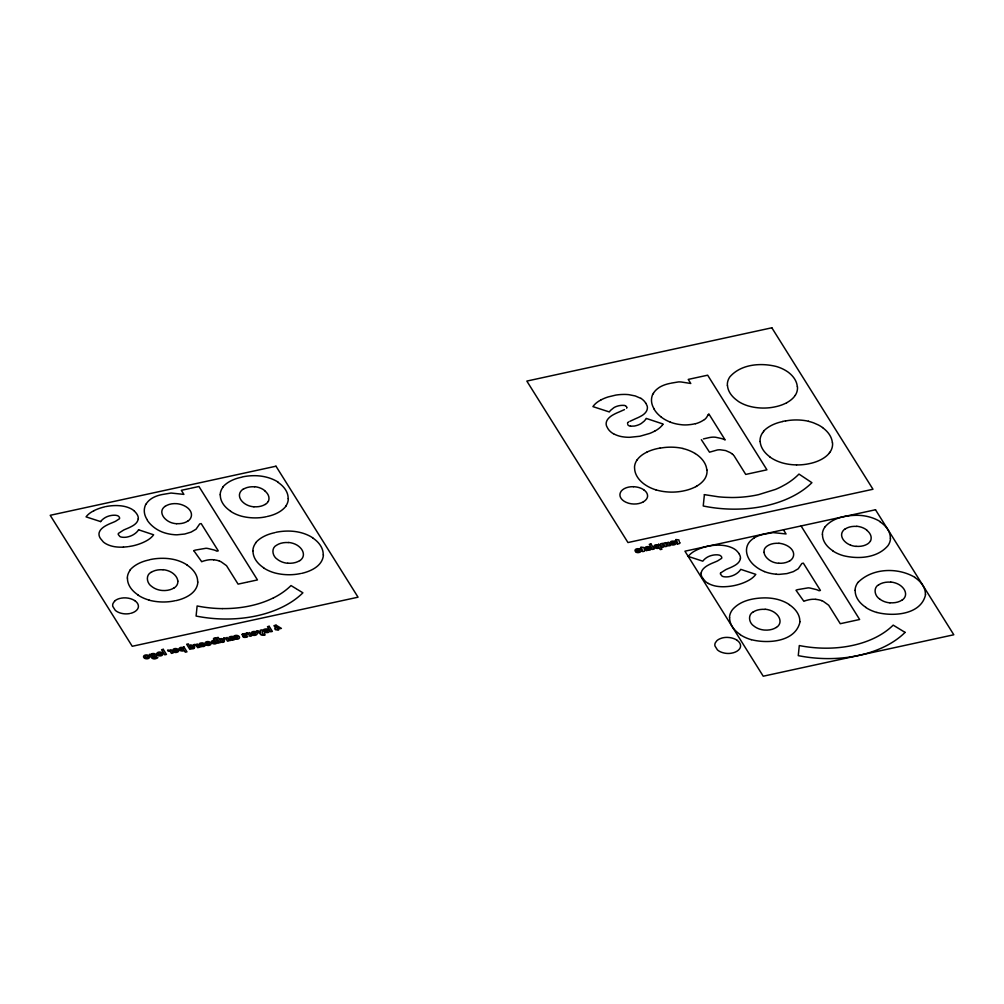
<?xml version="1.0" encoding="UTF-8"?>
<svg xmlns="http://www.w3.org/2000/svg" width="1004" height="1004" viewBox="0 0 1004 1004"><rect width="100%" height="100%" fill="white"/><g stroke="black" fill="none" stroke-linecap="round" stroke-linejoin="round"><path stroke-width="1.5" d="M197.876 582.082C197.16 593.025 185.426 598.509 176.051 600.618M323.426 554.873C322.711 565.817 310.989 571.301 301.602 573.397M800.05 621.652C795.733 641.995 767.972 643.94 751.306 639.661M925.613 594.443C921.283 614.787 893.522 616.72 876.856 612.44M647.555 496.252L647.517 496.591A13.09 8.346 4.5 0 1 646.639 498.862L646.45 499.126A14.495 9.249 4.5 0 1 643.627 501.649L643.413 501.787M196.571 611.323L196.094 616.054A98.681 62.901 4.5 0 0 302.894 592.812L297.335 589.411M196.633 610.708L197.123 605.964A87.975 56.073 4.5 0 0 222.286 608.625M652.801 394.434L653.466 393.179M708.008 415.054L706.69 417.237A16.29 10.391 4.5 0 1 704.494 419.584M708.084 414.903L708.824 413.874L725.139 439.94A16.378 10.442 4.5 0 0 721.299 438.484L715.714 437.28A10.555 6.727 4.5 0 0 712.489 437.167L712.401 437.167A17.482 11.144 4.5 0 0 709.615 437.518L703.427 438.911M720.608 572.958L725.854 569.607A92.217 58.784 4.5 0 1 728.716 568.352L729.356 568.088A47.665 30.384 4.5 0 0 734.514 565.603A20.268 12.914 4.5 0 0 738.743 562.215A16.641 10.605 4.5 0 0 740.362 558.45M795.256 395.325L794.277 396.68A34.123 21.749 4.5 0 1 787.563 402.24L786.647 402.767M830.195 451.838L829.254 453.13M662.653 424.566L663.042 424.014L646.187 418.404L645.823 419.019A20.331 12.964 4.5 0 1 644.091 421.228L641.318 423.45A17.595 11.22 4.5 0 1 635.13 425.884L634.541 426.01A9.463 6.024 4.5 0 1 634.076 426.072L631.001 426.16A10.253 6.539 4.5 0 1 630.625 426.135L630.537 426.123M637.113 459.882L638.193 458.514A35.077 22.364 4.5 0 1 645.195 453.017L646.752 452.202M762.663 432.674L763.743 431.306M825.25 526.636C833.006 517.675 845.782 515.378 857.077 515.29A31.375 20.005 4.5 0 1 880.295 521.678M858.043 582.395C872.438 567.913 897.827 567.185 914.895 577.35M114.581 601.233L113.088 603.329A11.471 7.304 4.5 0 0 112.799 606.403L115.222 610.256A11.458 7.304 4.5 0 0 118.823 612.478L119.94 612.892A14.131 9.011 4.5 0 0 121.685 613.381A12.55 7.994 4.5 0 0 128.587 613.733L129.742 613.544M636.272 552.275L637.138 551.535A1.468 0.929 4.5 0 0 637.741 551.685M672.128 543.93L671.262 544.67A2.774 1.77 4.5 0 0 673.458 544.959L673.646 544.946A4.267 2.711 4.5 0 0 674.173 544.846A3.012 1.92 4.5 0 0 675.78 542.386A3.012 1.92 4.5 0 0 671.789 541.206A3.012 1.92 4.5 0 0 670.308 543.704M878.726 584.679C873.028 587.792 874.597 595.849 879.517 598.873M150.989 572.33C145.304 575.43 146.873 583.487 151.792 586.512A16.44 10.479 4.5 0 0 156.448 589.16A14.232 9.074 4.5 0 0 162.246 590.49A14.771 9.412 4.5 0 0 174.144 587.817M753.176 611.9C747.478 615 749.047 623.07 753.966 626.082A16.44 10.479 4.5 0 0 758.622 628.73A14.232 9.074 4.5 0 0 764.42 630.06A14.771 9.412 4.5 0 0 776.318 627.4M704.03 419.848L702.988 420.475A26.819 17.093 4.5 0 1 695.546 423.738M695.81 486.639L696.763 486.099M643.238 501.887L643.087 501.975A14.144 9.023 4.5 0 1 628.906 503.33L627.876 502.991A13.265 8.459 4.5 0 1 620.836 491.784L621.238 491.132A13.918 8.873 4.5 0 1 633.474 486.702M629.872 421.329L635.934 418.542A48.493 30.911 4.5 0 0 640.878 416.183L642.058 415.505A21.147 13.479 4.5 0 0 645.045 413.096L645.886 412.079A17.52 11.169 4.5 0 0 647.254 409.055L647.404 407.95A15.324 9.764 4.5 0 0 647.128 405.905L645.848 403.219M614.084 434.029L615.414 434.682A20.093 12.801 4.5 0 0 621.589 436.614L622.894 436.828A27.008 17.219 4.5 0 0 629.809 437.292L639.874 436.251L649.663 433.439A47.866 30.509 4.5 0 0 652.713 432.122L654.734 431.118M654.658 431.155L654.696 431.143A31.915 20.344 4.5 0 0 662.74 424.592M600.743 400.019L602.601 399.103A44.414 28.313 4.5 0 1 608.186 396.931L615.716 395.112A37.085 23.632 4.5 0 1 622.078 394.472L624.162 394.421A27.974 17.834 4.5 0 1 628.793 394.66L635.281 395.952L640.878 398.387M701.357 439.677L709.502 452.189L717.458 449.943A13.692 8.722 4.5 0 1 720.182 449.779L725.277 450.507A11.81 7.53 4.5 0 1 725.917 450.683L730.31 452.641A8.082 5.145 4.5 0 1 731.163 453.243L732.518 454.285M624.488 409.594L618.891 412.079A47.088 30.02 4.5 0 0 613.507 414.614L612.214 415.355A25.627 16.34 4.5 0 0 608.951 417.89L607.935 419.032A18.135 11.559 4.5 0 0 606.341 422.232L606.165 423.337A16.089 10.253 4.5 0 0 606.617 426.135L607.822 428.47A19.591 12.487 4.5 0 0 613.607 433.879M661.335 543.641L661.649 543.528A2.811 1.795 4.5 0 1 662.176 543.415L662.314 543.402A1.82 1.155 4.5 0 1 662.966 543.402A2.121 1.355 4.5 0 1 663.882 543.691A1.694 1.079 4.5 0 1 664.573 542.926L664.799 542.838A1.933 1.23 4.5 0 1 666.97 542.988L668.3 542.185L670.408 545.548L668.714 545.912L667.572 544.093A1.418 0.904 4.5 0 0 667.032 543.616L665.815 544.005L667.145 546.251L665.464 546.615L663.619 544.281L662.59 544.846A2.824 1.807 4.5 0 0 662.74 545.122L663.882 546.967L662.201 547.331L660.896 545.247A2.384 1.519 4.5 0 1 661.009 543.741M190.685 645.258L190.459 645.346A1.782 1.129 4.5 0 0 190.095 645.534A2.347 1.493 4.5 0 0 189.668 645.986L188.35 643.89L186.669 644.254L189.856 649.362L191.136 648.584M120.229 598.346L119.15 598.648A12.55 7.994 4.5 0 0 114.531 601.17M695.446 423.663L694.09 423.964A38.554 24.573 4.5 0 1 690.915 424.516L687.953 424.83A23.594 15.035 4.5 0 1 682.268 424.817L679.608 424.491A28.765 18.336 4.5 0 1 671.488 422.584L670.283 422.119M671.011 383.177L678.365 381.934A11.659 7.43 4.5 0 1 681.44 382.022L690.777 383.478L688.229 379.412L707.657 375.195L766.93 469.822L745.734 474.428L733.886 455.502M782.681 421.429L785.542 420.852M670.082 383.39L669.618 383.49A29.241 18.637 4.5 0 0 659.502 387.28L658.109 388.284A28.212 17.984 4.5 0 0 653.453 393.179M763.893 534.191L773.218 532.609L786.057 533.952L783.509 529.899M189.693 488.509L181.335 490.316L183.883 494.382L171.044 493.039L161.719 494.621A27.999 17.846 4.5 0 0 152.031 498.248A27.484 17.52 4.5 0 0 145.982 504.284M190.597 488.308L198.943 486.488L257.463 579.923L248.226 581.931M247.323 582.119L238.086 584.127L226.515 565.666L221.156 561.826A27.911 17.796 4.5 0 0 219.374 561.06M176.578 649.902L174.357 650.241L176.164 649.601M255.079 632.834L252.845 633.173L254.665 632.533M173.315 651.395L177.018 650.592M251.803 634.327L255.505 633.524A1.343 0.853 4.5 0 1 253.974 634.39A1.468 0.929 4.5 0 1 253.334 634.315L252.468 635.055A2.774 1.77 4.5 0 0 254.652 635.356L254.853 635.344A4.267 2.711 4.5 0 0 255.38 635.231A3.012 1.92 4.5 0 0 256.986 632.771A3.012 1.92 4.5 0 0 252.995 631.591A3.012 1.92 4.5 0 0 251.502 634.089M638.87 550.054L636.649 550.393L638.469 549.753M673.872 542.436L671.638 542.787L673.458 542.135M635.607 551.547L639.31 550.744M670.597 543.942L674.299 543.126M265.621 631.215L267.227 631.152M647.429 548.874L649.036 548.799M201.427 645.183L203.034 645.108M231.271 638.695L232.878 638.619M648.772 549.502L647.329 549.113M266.964 631.842L265.508 631.416M232.614 639.31L231.133 638.845M202.77 645.798L201.327 645.421M275.862 532.308C288.223 529.811 301.915 530.802 312.721 537.78M659.979 448.06L657.131 448.637A41.365 26.368 4.5 0 0 646.727 452.189M128.537 546.615L132.528 545.912A46.498 29.643 4.5 0 0 145.191 541.495L146.571 540.754A30.409 19.39 4.5 0 0 153.637 534.793L138.565 529.786M127.596 546.741L123.454 547.105M154.741 657.808L153.85 657.733A1.393 0.891 4.5 0 1 153.399 657.482L152.934 656.917A2.096 1.33 4.5 0 0 154.779 657.005A2.824 1.807 4.5 0 0 156.109 654.721A2.824 1.807 4.5 0 0 152.52 653.579A2.46 1.569 4.5 0 0 151.78 653.855A1.757 1.117 4.5 0 0 151.315 654.407M796.536 464.902L793.963 464.814A35.805 22.828 4.5 0 1 782.455 462.932L781.426 462.618A32.831 20.921 4.5 0 1 771.624 458.163L769.616 456.807M633.474 486.702L634.252 486.752A14.897 9.5 4.5 0 1 639.222 487.643L639.648 487.793A13.592 8.672 4.5 0 1 642.924 489.249L643.74 489.776M808.496 421.341L810.818 421.956A31.199 19.879 4.5 0 1 813.704 422.91L818.21 424.893A34.487 21.988 4.5 0 1 820.607 426.236L822.627 427.553M682.946 448.562L685.268 449.164A32.655 20.82 4.5 0 1 695.182 453.544M655.876 489.839L656.905 490.14A35.793 22.816 4.5 0 0 668.413 492.01L670.986 492.123A39.068 24.899 4.5 0 0 682.858 491.056L685.707 490.441A39.206 25 4.5 0 0 695.822 486.639M100.638 521.603L86.043 516.859A29.53 18.825 4.5 0 1 93.899 510.722M670.245 422.107L669.179 421.667A32.454 20.682 4.5 0 1 662.276 417.852L661.197 417.036M905.093 632.407L893.183 625.128A88.001 56.086 4.5 0 1 875.701 637.44A85.729 54.643 4.5 0 1 824.46 648.17A87.975 56.073 4.5 0 1 799.297 645.547L798.268 655.637A98.681 62.901 4.5 0 0 905.068 632.394M296.594 588.971L291.009 585.558A88.001 56.086 4.5 0 1 273.527 597.869M695.195 453.532L697.065 454.774A36.37 23.18 4.5 0 1 706.803 469.972M260.977 634.478L256.258 631.102L258.041 630.713L260.412 632.658L260.224 630.236L262.094 629.834L262.37 633.85A1.631 1.042 4.5 0 0 262.872 634.126L263.512 634.114A1.933 1.23 4.5 0 0 264.027 633.926L264.792 634.829M732.543 454.297L733.221 454.825M661.034 416.911L659.866 415.945A39.809 25.376 4.5 0 1 655.223 410.912L654.043 409.08M134.373 511.061L136.306 513.245A24.648 15.713 4.5 0 1 136.858 514.061A16.252 10.354 4.5 0 1 138.301 518.892M193.822 550.681L201.704 561.738A17.557 11.195 4.5 0 1 204.188 560.834L206.447 560.27A18.925 12.061 4.5 0 1 210.187 559.705L212.371 559.68A10.881 6.94 4.5 0 1 213.614 559.768M246.08 633.235L246.758 634.189A1.895 1.217 4.5 0 1 247.172 634.064A1.318 0.841 4.5 0 1 248.867 634.566L249.933 636.298L251.615 635.934L249.507 632.57L248.189 633.411A1.807 1.155 4.5 0 0 247.348 633.11M223.654 638.117L224.331 639.071A1.895 1.217 4.5 0 1 224.745 638.946A1.318 0.841 4.5 0 1 226.44 639.435L227.506 641.179L229.188 640.803L227.08 637.44L225.762 638.28A1.807 1.155 4.5 0 0 224.921 637.992A1.581 1.004 4.5 0 0 223.992 638.004M193.797 644.606L194.487 645.559A1.895 1.217 4.5 0 1 194.889 645.434A1.318 0.841 4.5 0 1 196.596 645.936M167.58 650.303L168.27 651.257A1.895 1.217 4.5 0 1 168.672 651.132A1.318 0.841 4.5 0 1 170.379 651.634L171.433 653.366L173.115 653.002L171.006 649.638L169.701 650.479A1.807 1.155 4.5 0 0 168.86 650.178A1.581 1.004 4.5 0 0 167.932 650.203M702.511 578.015L705.461 581.479A16.039 10.228 4.5 0 0 708.397 583.5M801.129 526.058L859.637 619.493L840.273 623.71L828.689 605.236L823.343 601.396A27.911 17.796 4.5 0 0 821.548 600.63M196.571 645.936L197.65 647.668L199.332 647.304L197.223 643.94L195.918 644.769A1.807 1.155 4.5 0 0 195.077 644.48A1.581 1.004 4.5 0 0 194.148 644.505M151.29 654.42L149.433 654.332L151.34 657.369A3.087 1.97 4.5 0 0 154.252 658.925A4.894 3.125 4.5 0 0 156.988 658.122A4.167 2.661 4.5 0 0 157.866 657.57L156.524 656.955A2.686 1.707 4.5 0 1 154.817 657.796M677.349 544.017L676.859 543.202A1.493 0.954 4.5 0 0 677.386 543.139L676.922 541.244L675.203 540.679L676.395 540.416L675.843 539.537L678.867 539.888L679.457 542.311A3.05 1.945 4.5 0 1 679.67 542.825M265.018 630.562L265.545 629.897A1.77 1.129 4.5 0 1 266.399 629.822A2.41 1.544 4.5 0 1 267.114 629.935L267.591 629.157A3.213 2.046 4.5 0 0 266.273 628.956A3.903 2.485 4.5 0 0 264.956 629.081A3.765 2.397 4.5 0 0 263.926 629.42A2.046 1.305 4.5 0 0 263.362 630.55A5.509 3.514 4.5 0 0 263.738 631.365L264.792 633.072L266.098 632.369A1.343 0.853 4.5 0 0 266.813 632.558A2.196 1.393 4.5 0 0 269.235 631.591A1.519 0.966 4.5 0 0 269.122 631.177A2.246 1.431 4.5 0 0 268.984 630.951L268.482 630.55A2.171 1.393 4.5 0 0 267.378 630.336A4.505 2.874 4.5 0 0 266.223 630.412A11.797 7.517 4.5 0 0 265.056 630.612M230.644 637.967L231.196 637.364A1.77 1.129 4.5 0 1 232.049 637.289A2.41 1.544 4.5 0 1 232.765 637.414L233.242 636.624A3.213 2.046 4.5 0 0 231.924 636.423A3.903 2.485 4.5 0 0 230.606 636.549A3.765 2.397 4.5 0 0 229.577 636.887A2.046 1.305 4.5 0 0 229.012 638.017A5.509 3.514 4.5 0 0 229.389 638.845L230.431 640.539L231.748 639.849A1.343 0.853 4.5 0 0 232.464 640.025M200.787 644.455L201.352 643.853A1.77 1.129 4.5 0 1 202.193 643.79A2.41 1.544 4.5 0 1 202.921 643.903L203.398 643.112A3.213 2.046 4.5 0 0 202.08 642.924A3.903 2.485 4.5 0 0 200.762 643.049A3.765 2.397 4.5 0 0 199.721 643.376A2.046 1.305 4.5 0 0 199.156 644.505M832.554 442.764L832.592 444.508A33.483 21.335 4.5 0 1 830.283 451.75M797.477 386.653L797.502 388.397A32.366 20.632 4.5 0 1 795.281 395.338M707.004 469.972L707.042 471.667A33.483 21.335 4.5 0 1 704.733 478.958L703.691 480.351A35.278 22.49 4.5 0 1 696.751 486.099M760.041 441.522L760.066 439.739A32.329 20.607 4.5 0 1 762.638 432.661M727.348 385.448L727.373 383.729A31.275 19.942 4.5 0 1 729.858 376.876C741.052 364.038 760.844 362.595 776.456 366.523A31.601 20.143 4.5 0 1 786.044 370.752L787.876 371.944A35.178 22.427 4.5 0 1 797.276 386.64M832.818 550.757A33.647 21.448 4.5 0 1 822.502 534.354M832.68 550.845A30.823 19.641 4.5 0 0 843.41 555.689C858.407 559.353 877.408 558.111 888.025 545.599A31.187 19.879 4.5 0 0 890.498 538.269M880.056 521.829A33.634 21.435 4.5 0 1 890.31 538.257M822.339 534.341A30.308 19.327 4.5 0 1 825.213 526.623M845.155 528.807A15.047 9.588 4.5 0 0 841.628 535.496A18.16 11.571 4.5 0 0 846.008 542.549A15.876 10.115 4.5 0 0 850.501 545.109M845.33 528.907A14.282 9.111 4.5 0 1 856.814 526.41M856.839 526.247A14.571 9.287 4.5 0 1 866.954 530.237M866.816 530.313A17.746 11.308 4.5 0 1 870.518 541.005M870.405 540.98A13.717 8.747 4.5 0 1 867.431 544.042A14.269 9.099 4.5 0 1 856.098 546.314M856.098 546.402A13.742 8.76 4.5 0 1 850.501 545.109M754.268 537.868A27.484 17.52 4.5 0 0 748.156 543.867C743.713 551.773 748.758 561.249 755.297 566.231A31.852 20.306 4.5 0 0 764.383 571.54M754.217 537.83A27.999 17.846 4.5 0 1 763.918 534.228M815.788 599.388A15.524 9.902 4.5 0 1 821.586 600.58M815.788 599.338A10.881 6.94 4.5 0 0 814.545 599.25L812.361 599.288A18.925 12.061 4.5 0 0 808.622 599.852L806.375 600.405A17.557 11.195 4.5 0 0 803.878 601.308L795.996 590.252A9.751 6.212 4.5 0 1 797.678 589.637L808.182 587.855A8.86 5.647 4.5 0 1 810.128 588.068L816.528 589.624A14.043 8.961 4.5 0 1 819.026 590.741L820.431 590.44L803.351 563.156L801.882 563.482L798.218 568.791L793.285 571.665L786.923 573.598L779.217 574.376A20.632 13.152 4.5 0 1 776.192 574.25M776.192 574.213A28.589 18.223 4.5 0 1 764.345 571.577M764.044 552.376A18.662 11.897 4.5 0 0 768.499 559.441A15.813 10.078 4.5 0 0 772.917 562.027A13.592 8.659 4.5 0 0 778.828 563.307M789.834 560.734A14.119 8.998 4.5 0 1 778.828 563.231M789.922 560.797A15.06 9.601 4.5 0 0 792.834 557.697A16.616 10.592 4.5 0 0 784.551 544.532A15.06 9.601 4.5 0 0 778.941 543.252M778.941 543.34A14.131 9.011 4.5 0 0 767.307 545.975A13.968 8.91 4.5 0 0 764.621 548.786A15.261 9.726 4.5 0 0 764.069 552.376M701.194 573.02A17.269 11.006 4.5 0 1 703.327 568.804A24.799 15.8 4.5 0 1 707.833 565.365A46.385 29.568 4.5 0 1 713.442 562.692L715.739 561.738A77.157 49.183 4.5 0 0 717.659 560.885L721.612 558.349A3.414 2.171 4.5 0 0 721.75 557.458L721.562 556.894A5.422 3.451 4.5 0 0 721.161 556.304L720.646 555.814A3.602 2.297 4.5 0 0 719.278 555.124L717.785 554.861A12.462 7.944 4.5 0 0 712.526 555.25A16.164 10.304 4.5 0 0 706.653 557.609A22.741 14.495 4.5 0 0 702.8 561.173L688.217 556.429A29.53 18.825 4.5 0 1 696.086 550.292A43.398 27.66 4.5 0 1 707.669 546.239A35.504 22.628 4.5 0 1 716.367 545.172A27.02 17.219 4.5 0 1 725.302 545.724A20.005 12.751 4.5 0 1 733.284 548.385A15.537 9.902 4.5 0 1 736.534 550.644L738.48 552.815A24.648 15.713 4.5 0 1 739.032 553.643M702.587 577.99A16.29 10.391 4.5 0 1 701.093 573.008M708.41 583.487A19.402 12.374 4.5 0 0 716.479 586.223A26.493 16.892 4.5 0 0 725.628 586.675A40.675 25.928 4.5 0 0 734.702 585.483A46.498 29.643 4.5 0 0 747.365 581.065L748.758 580.325A30.409 19.39 4.5 0 0 755.811 574.363L740.739 569.356A22.828 14.545 4.5 0 1 736.459 573.673A18.687 11.91 4.5 0 1 729.506 576.572A11.119 7.091 4.5 0 1 724.562 576.823L723.332 576.622A3.815 2.435 4.5 0 1 722.052 576.083L720.483 574.162A3.966 2.535 4.5 0 1 720.608 572.958M738.957 553.656A16.252 10.354 4.5 0 1 740.475 558.462M865.875 607.37A34.826 22.201 4.5 0 1 855.195 590.377M876.843 612.465A31.927 20.344 4.5 0 1 865.737 607.458M914.769 577.425A34.801 22.188 4.5 0 1 925.374 594.431M855.031 590.377A31.4 20.017 4.5 0 1 858.006 582.383M878.826 584.742A14.796 9.425 4.5 0 1 890.711 582.157M890.736 582.006A14.985 9.551 4.5 0 1 900.977 585.922A19.314 12.312 4.5 0 1 905.558 593.464A16.428 10.467 4.5 0 1 904.78 597.242A14.207 9.061 4.5 0 1 901.968 600.241M901.868 600.179A14.771 9.412 4.5 0 1 889.983 602.764M889.971 602.852A14.232 9.074 4.5 0 1 884.173 601.521A16.44 10.479 4.5 0 1 879.529 598.873M740.324 634.578A34.826 22.201 4.5 0 1 729.644 617.598M751.293 639.686A31.902 20.331 4.5 0 1 740.186 634.666M789.219 604.634A34.801 22.188 4.5 0 1 799.824 621.639M789.332 604.571A31.701 20.206 4.5 0 0 777.573 599.413A33.295 21.222 4.5 0 0 765.437 597.882C753.74 597.945 740.513 600.354 732.493 609.616A31.388 20.005 4.5 0 0 729.481 617.586M753.276 611.963A14.771 9.412 4.5 0 1 765.161 609.378M765.186 609.215A14.985 9.551 4.5 0 1 775.414 613.143A19.289 12.299 4.5 0 1 779.995 620.673A16.453 10.492 4.5 0 1 779.229 624.45A14.207 9.061 4.5 0 1 776.418 627.45M736.836 640.175A11.885 7.58 4.5 0 1 740.575 645.886A12.173 7.756 4.5 0 1 739.609 648.835A13.567 8.647 4.5 0 1 731.163 653.227L730.561 653.328A12.437 7.932 4.5 0 1 724.524 653.102L723.922 652.964A14.119 8.998 4.5 0 1 722.127 652.462L720.997 652.06A11.458 7.304 4.5 0 1 717.383 649.839L714.973 645.974A11.471 7.304 4.5 0 1 715.275 642.899L716.806 640.765A12.437 7.932 4.5 0 1 721.173 638.331L721.688 638.117A12.889 8.22 4.5 0 1 727.561 637.402A13.328 8.496 4.5 0 1 736.911 640.125M151.089 572.393A14.771 9.412 4.5 0 1 162.987 569.795M162.999 569.644A14.985 9.551 4.5 0 1 173.24 573.56A19.289 12.299 4.5 0 1 177.821 581.103M177.821 581.103A16.453 10.492 4.5 0 1 177.055 584.88A14.207 9.061 4.5 0 1 174.232 587.88M288.537 542.587A14.796 9.425 4.5 0 0 276.652 545.172C270.804 548.033 272.435 556.329 277.342 559.303A16.44 10.479 4.5 0 0 281.998 561.939A14.232 9.074 4.5 0 0 287.797 563.282M288.562 542.436A14.985 9.551 4.5 0 1 298.79 546.352A19.314 12.312 4.5 0 1 303.384 553.894A16.428 10.467 4.5 0 1 302.606 557.659A14.207 9.061 4.5 0 1 299.794 560.671M299.694 560.608A14.771 9.412 4.5 0 1 287.797 563.194M176.654 523.737A13.592 8.659 4.5 0 1 170.743 522.457A15.813 10.078 4.5 0 1 166.325 519.871A18.662 11.897 4.5 0 1 161.87 512.806A15.261 9.726 4.5 0 1 162.46 509.216A13.968 8.91 4.5 0 1 165.058 506.355M187.66 521.164A14.119 8.998 4.5 0 1 176.654 523.661M187.748 521.214A15.06 9.601 4.5 0 0 190.66 518.114A16.616 10.592 4.5 0 0 182.377 504.949A15.06 9.601 4.5 0 0 176.767 503.682A14.131 9.011 4.5 0 0 165.12 506.392M242.981 489.224A15.047 9.588 4.5 0 0 239.454 495.926A18.16 11.571 4.5 0 0 243.834 502.979A15.876 10.115 4.5 0 0 248.327 505.539A13.742 8.76 4.5 0 0 253.924 506.819M243.144 489.337A14.282 9.111 4.5 0 1 254.639 486.827M254.665 486.664A14.571 9.287 4.5 0 1 264.78 490.667M264.629 490.743A17.746 11.308 4.5 0 1 268.344 501.423M268.231 501.398A13.717 8.747 4.5 0 1 265.257 504.472M265.156 504.41A14.269 9.099 4.5 0 1 253.924 506.744M727.486 385.448A35.215 22.452 4.5 0 0 736.735 400.169L738.542 401.55A31.739 20.231 4.5 0 0 748.018 405.867L749.022 406.143A34.638 22.075 4.5 0 0 760.166 407.963L762.638 408.063A37.801 24.096 4.5 0 0 774.122 407.047L776.883 406.444A37.926 24.171 4.5 0 0 786.659 402.767M769.742 456.745A36.433 23.217 4.5 0 1 760.179 441.522M796.536 464.927A39.093 24.912 4.5 0 0 808.408 463.848L811.257 463.233A39.231 25.012 4.5 0 0 821.209 459.518L822.477 458.803A35.165 22.414 4.5 0 0 829.279 453.143M822.54 427.604A36.382 23.192 4.5 0 1 832.354 442.764M785.605 420.965A37.637 23.996 4.5 0 1 808.546 421.241M763.529 431.218A38.24 24.372 4.5 0 1 782.756 421.542M654.219 409.042A35.479 22.615 4.5 0 1 652.675 394.409M625.467 405.804A3.263 2.083 4.5 0 0 623.886 405.34L623.81 405.415A9.814 6.262 4.5 0 0 623.208 405.378L622.831 405.365A10.743 6.84 4.5 0 0 622.003 405.365L621.401 405.403A11.646 7.417 4.5 0 0 620.045 405.541L618.903 405.754A15.211 9.701 4.5 0 0 618.514 405.842L617.837 406.018A14.922 9.513 4.5 0 0 614.837 407.147L614.523 407.323A15.01 9.563 4.5 0 0 613.833 407.712L610.595 410.335A19.942 12.713 4.5 0 0 609.717 411.402L609.315 411.941L592.925 406.62L593.326 406.055A30.17 19.227 4.5 0 1 600.781 400.044M626.094 406.206A3.263 2.083 4.5 0 1 626.421 406.545M626.772 407.925A3.163 2.021 4.5 0 1 626.634 408.176M626.822 407.109A3.163 2.021 4.5 0 1 626.86 407.411M630.487 426.198A3.464 2.209 4.5 0 1 627.701 424.529M627.475 423.261A3.652 2.322 4.5 0 1 627.625 422.96M627.876 422.671A3.652 2.322 4.5 0 1 628.203 422.395M628.178 422.37A6.338 4.041 4.5 0 1 628.629 422.044M640.941 398.35A19.49 12.425 4.5 0 1 645.71 403.144M655.863 489.852A32.818 20.921 4.5 0 1 646.074 485.384L644.066 484.028A36.433 23.217 4.5 0 1 634.628 468.742L634.515 466.948A32.304 20.595 4.5 0 1 637.088 459.882M660.055 448.186A37.637 23.996 4.5 0 1 682.996 448.449M643.715 489.789A12.889 8.22 4.5 0 1 647.567 495.863M222.838 486.978A35.855 22.854 4.5 0 1 241.575 477.226M220.165 494.771A30.308 19.327 4.5 0 1 223.039 487.053M230.644 511.187A33.647 21.448 4.5 0 1 220.315 494.771M230.506 511.274A30.823 19.641 4.5 0 0 241.236 516.119A35.529 22.64 4.5 0 0 266.324 516.721M286.014 506.079A35.09 22.364 4.5 0 1 267.202 516.483M288.324 498.699A31.187 19.879 4.5 0 1 285.889 506.029M277.882 482.259A33.634 21.435 4.5 0 1 288.135 498.687M278.121 482.108A31.375 20.005 4.5 0 0 254.903 475.683A38.779 24.723 4.5 0 0 242.416 476.913M147.136 519.633A34.538 22.013 4.5 0 1 145.831 504.246M213.614 559.818A15.524 9.902 4.5 0 1 219.412 561.01M193.81 550.669A9.751 6.212 4.5 0 1 195.504 550.067L206.008 548.272A8.86 5.647 4.5 0 1 207.953 548.498L214.354 550.054A14.043 8.961 4.5 0 1 216.851 551.171L218.257 550.857L201.177 523.586L199.708 523.912L196.044 529.208L191.111 532.095L184.749 534.028L177.043 534.806A20.632 13.152 4.5 0 1 174.018 534.668A28.589 18.223 4.5 0 1 162.171 532.007A31.839 20.293 4.5 0 1 153.148 526.673A39.056 24.899 4.5 0 1 147.312 520.285M130.068 569.946A37.098 23.657 4.5 0 1 149.483 559.856M127.307 578.015A31.388 20.005 4.5 0 1 130.282 570.021M138.15 595.008A34.826 22.201 4.5 0 1 127.47 578.015M149.119 600.103A31.902 20.331 4.5 0 1 138.012 595.096M175.085 600.731A36.771 23.431 4.5 0 1 149.081 600.179M187.045 565.064A34.801 22.188 4.5 0 1 197.65 582.069M187.146 565.001A31.701 20.206 4.5 0 0 175.399 559.843A33.295 21.222 4.5 0 0 163.263 558.312A40.135 25.589 4.5 0 0 150.324 559.542M130.645 613.344A13.428 8.559 4.5 0 0 137.435 609.265A12.173 7.756 4.5 0 0 138.414 606.303A11.885 7.58 4.5 0 0 134.661 600.593M121.145 598.171A13.09 8.346 4.5 0 1 134.674 600.593M93.874 510.697A43.385 27.66 4.5 0 1 105.043 506.769M100.613 521.591A22.741 14.495 4.5 0 1 104.491 518.051A16.164 10.304 4.5 0 1 110.352 515.654A12.462 7.944 4.5 0 1 115.598 515.265L117.091 515.541A3.602 2.297 4.5 0 1 118.472 516.232L118.987 516.734A5.422 3.451 4.5 0 1 119.388 517.324L119.576 517.888A3.414 2.171 4.5 0 1 119.426 518.779L115.485 521.314A77.157 49.183 4.5 0 1 113.565 522.168L111.281 523.122A46.385 29.568 4.5 0 0 105.658 525.795A24.799 15.8 4.5 0 0 101.14 529.233A17.269 11.006 4.5 0 0 99.019 533.45A16.29 10.391 4.5 0 0 100.4 538.42L103.286 541.909A16.039 10.228 4.5 0 0 106.223 543.93A19.402 12.374 4.5 0 0 114.305 546.653A26.493 16.892 4.5 0 0 123.454 547.092M138.602 529.798A22.828 14.545 4.5 0 1 134.285 534.103A18.687 11.91 4.5 0 1 127.332 537.002A11.119 7.091 4.5 0 1 122.388 537.24L121.158 537.04A3.815 2.435 4.5 0 1 119.878 536.5L118.309 534.592A3.966 2.535 4.5 0 1 118.434 533.388L123.68 530.024A92.217 58.784 4.5 0 1 126.542 528.782L127.182 528.518A47.665 30.384 4.5 0 0 132.34 526.021A20.268 12.914 4.5 0 0 136.557 522.632A16.641 10.605 4.5 0 0 138.188 518.88M134.36 511.074A15.537 9.902 4.5 0 0 131.122 508.802A20.005 12.751 4.5 0 0 123.128 506.154A27.02 17.219 4.5 0 0 114.18 505.602A35.629 22.715 4.5 0 0 105.947 506.568M273.49 597.832A85.729 54.643 4.5 0 1 222.286 608.587M312.595 537.855A34.801 22.188 4.5 0 1 323.2 554.861M255.618 542.737A37.098 23.657 4.5 0 1 275.033 532.635M252.857 550.794A31.4 20.017 4.5 0 1 255.832 542.813M263.701 567.8A34.826 22.201 4.5 0 1 253.021 550.807M263.563 567.887A31.927 20.344 4.5 0 0 274.669 572.895A36.771 23.431 4.5 0 0 300.635 573.522M679.984 542.9A2.51 1.594 4.5 0 1 677.361 543.917M674.362 543.126A1.343 0.853 4.5 0 1 672.768 544.005M672.743 544.08A1.468 0.929 4.5 0 1 672.128 543.93M645.158 548.209A2.046 1.305 4.5 0 1 645.697 547.054A3.765 2.397 4.5 0 1 646.764 546.741A3.903 2.485 4.5 0 1 648.069 546.615A3.213 2.046 4.5 0 1 649.4 546.816L648.923 547.594A2.41 1.544 4.5 0 0 648.195 547.481A1.77 1.129 4.5 0 0 647.342 547.556L646.827 548.222A11.797 7.517 4.5 0 1 648.019 548.058A4.505 2.874 4.5 0 1 649.186 547.996A2.171 1.393 4.5 0 1 650.178 548.171L650.793 548.598A2.246 1.431 4.5 0 1 650.931 548.837A1.519 0.966 4.5 0 1 650.994 549.226A2.196 1.393 4.5 0 1 648.622 550.142A1.343 0.853 4.5 0 1 647.931 550.029L646.589 550.719L645.522 549.025A5.509 3.514 4.5 0 1 645.145 548.209M644.982 550.506A2.51 1.594 4.5 0 1 642.359 551.522L641.87 550.807A1.493 0.954 4.5 0 0 642.384 550.744L641.92 548.862L640.201 548.284L641.405 548.033L640.853 547.142L643.865 547.494L644.455 549.916A3.05 1.945 4.5 0 1 644.668 550.43M635.306 551.322A3.012 1.92 4.5 0 1 636.787 548.812A3.012 1.92 4.5 0 1 640.79 549.991A3.012 1.92 4.5 0 1 639.184 552.451A4.267 2.711 4.5 0 1 638.657 552.564L638.469 552.589A2.774 1.77 4.5 0 1 636.26 552.288M639.372 550.744A1.343 0.853 4.5 0 1 637.766 551.61M264.943 634.955A3.313 2.108 4.5 0 1 260.751 634.616M246.294 633.16A1.481 0.941 4.5 0 1 247.197 633.135M242.453 634.114A2.648 1.694 4.5 0 0 241.738 634.666L243.056 635.093A2.046 1.305 4.5 0 1 243.407 634.779A1.293 0.828 4.5 0 1 244.411 634.515L244.775 634.792A6.639 4.229 4.5 0 1 244.022 635.231M242.591 634.202A2.836 1.807 4.5 0 1 245.88 633.85M245.817 633.938A1.506 0.966 4.5 0 1 246.394 634.729M246.469 634.854A1.669 1.067 4.5 0 1 245.917 635.494A4.317 2.748 4.5 0 1 245.453 635.72A5.861 3.74 4.5 0 0 244.838 636.009L245.465 636.486A1.682 1.067 4.5 0 0 246.093 636.222A2.058 1.305 4.5 0 0 246.482 635.833L247.837 636.285A2.824 1.795 4.5 0 1 247.072 636.887M246.896 636.787A2.999 1.908 4.5 0 1 243.495 637.226M243.558 637.113A1.531 0.979 4.5 0 1 242.981 636.272M242.893 636.159A1.882 1.205 4.5 0 1 243.52 635.482A4.179 2.661 4.5 0 1 244.022 635.231M232.476 639.962A2.196 1.393 4.5 0 0 234.886 639.059A1.519 0.966 4.5 0 0 234.773 638.644A2.246 1.431 4.5 0 0 234.635 638.418L234.133 638.029A2.171 1.393 4.5 0 0 233.028 637.816A4.505 2.874 4.5 0 0 231.874 637.879A11.797 7.517 4.5 0 0 230.707 638.08M223.716 641.857A2.886 1.845 4.5 0 0 223.98 639.573A2.886 1.845 4.5 0 0 220.516 638.745L220.303 638.845A1.782 1.129 4.5 0 0 219.939 639.046A2.347 1.493 4.5 0 0 219.525 639.485L218.194 637.389L216.513 637.766L219.713 642.874L220.98 642.096A1.757 1.117 4.5 0 0 221.821 642.322A2.497 1.594 4.5 0 0 223.842 641.945M199.143 644.505A5.509 3.514 4.5 0 0 199.532 645.334L200.587 647.028L201.904 646.338A1.343 0.853 4.5 0 0 202.607 646.513A2.196 1.393 4.5 0 0 205.042 645.547A1.519 0.966 4.5 0 0 204.929 645.145A2.246 1.431 4.5 0 0 204.791 644.907L204.289 644.518A2.171 1.393 4.5 0 0 203.184 644.304A4.505 2.874 4.5 0 0 202.017 644.367A11.797 7.517 4.5 0 0 200.85 644.568M190.672 645.233A2.886 1.845 4.5 0 1 194.136 646.061A2.886 1.845 4.5 0 1 193.86 648.346M193.998 648.433A2.497 1.594 4.5 0 1 191.977 648.797A1.757 1.117 4.5 0 1 191.149 648.584M173.014 651.157A3.012 1.92 4.5 0 1 174.495 648.659A3.012 1.92 4.5 0 1 178.499 649.839A3.012 1.92 4.5 0 1 176.88 652.299A4.267 2.711 4.5 0 1 176.353 652.412L176.164 652.437A2.774 1.77 4.5 0 1 173.968 652.136L174.847 651.383A1.468 0.929 4.5 0 0 175.449 651.533M177.08 650.592A1.343 0.853 4.5 0 1 175.474 651.458M704.394 494.633L703.239 505.991L704.042 506.154A99.66 63.528 4.5 0 0 811.91 482.686L798.971 474.076L798.356 474.679A86.959 55.433 4.5 0 1 785.68 484.342L781.376 486.689A83.909 53.488 4.5 0 1 775.464 489.412L758.572 494.646A84.8 54.053 4.5 0 1 731.678 497.52L725.817 497.344A86.08 54.869 4.5 0 1 718.324 496.792L704.394 494.633M235.915 638.13L235.451 639.084A3.05 1.945 4.5 0 0 239.328 638.167A3.05 1.945 4.5 0 0 237.71 635.582A3.05 1.945 4.5 0 0 233.731 636.373L235.2 636.912A1.368 0.866 4.5 0 1 236.718 636.486A1.368 0.866 4.5 0 1 237.722 637.465A1.368 0.866 4.5 0 1 236.429 638.18L235.978 638.142M771.85 327.793L526.836 381.081L627.964 542.549L872.978 489.262L771.85 327.793M275.987 466.207L50.2 515.303L132.239 646.287L358.039 597.192L275.987 466.207M163.275 649.337L161.569 649.713L164.769 654.821L166.476 654.445L163.275 649.337M215.157 638.055L213.475 638.418L214.793 640.527A2.347 1.493 4.5 0 0 213.977 640.351A1.782 1.129 4.5 0 0 213.475 640.339L213.212 640.364A2.886 1.845 4.5 0 0 211.467 642.284A2.886 1.845 4.5 0 0 214.203 643.928A2.497 1.594 4.5 0 0 216.136 643.551A1.757 1.117 4.5 0 0 216.525 643.062L218.357 643.162L215.157 638.055M269.172 626.308L267.478 626.684L270.678 631.792L272.373 631.416L269.172 626.308M276.037 625.191L273.966 625.63L275.811 628.567L274.807 628.78L275.385 629.709L278.572 630.073L277.982 629.144L281.396 628.391L276.037 625.191M650.981 543.967L649.274 544.331L652.474 549.439L654.181 549.075L650.981 543.967M276.326 626.446L277.393 628.215L279.15 627.839L276.326 626.446M183.857 646.84L182.515 647.605A2.284 1.456 4.5 0 0 181.611 647.404A2.096 1.343 4.5 0 0 180.682 647.429A2.886 1.845 4.5 0 0 179.088 649.375A2.886 1.845 4.5 0 0 181.799 650.968A2.523 1.606 4.5 0 0 182.891 650.981A2.058 1.318 4.5 0 0 184.058 650.216L185.301 652.198L186.982 651.834L183.857 646.84M658.825 544.243L657.482 544.996A2.284 1.456 4.5 0 0 656.578 544.795A2.096 1.343 4.5 0 0 655.65 544.833A2.886 1.845 4.5 0 0 654.056 546.766A2.886 1.845 4.5 0 0 656.767 548.372A2.523 1.606 4.5 0 0 657.858 548.372A2.058 1.318 4.5 0 0 659.026 547.607L660.268 549.59L661.95 549.226L658.825 544.243M875.501 509.756L684.941 551.196L763.228 676.207L953.8 634.766L875.501 509.756M656.265 547.243A1.406 0.891 4.5 0 0 658.436 546.653A1.406 0.891 4.5 0 0 656.415 545.699A1.406 0.891 4.5 0 0 656.265 547.243M220.717 641.28A1.406 0.891 4.5 0 0 222.875 640.677A1.406 0.891 4.5 0 0 220.855 639.736A1.406 0.891 4.5 0 0 220.717 641.28M213.701 642.798A1.406 0.891 4.5 0 0 215.86 642.209A1.406 0.891 4.5 0 0 213.839 641.255A1.406 0.891 4.5 0 0 213.701 642.798M206.309 645.057A3.062 1.945 4.5 0 0 211.041 643.765A3.062 1.945 4.5 0 0 206.623 641.694A3.062 1.945 4.5 0 0 206.309 645.057M207.213 644.217A1.406 0.891 4.5 0 0 209.372 643.614A1.406 0.891 4.5 0 0 207.351 642.673A1.406 0.891 4.5 0 0 207.213 644.217M190.873 647.768A1.406 0.891 4.5 0 0 193.032 647.166A1.406 0.891 4.5 0 0 190.998 646.225A1.406 0.891 4.5 0 0 190.873 647.768M181.297 649.839A1.406 0.891 4.5 0 0 183.468 649.262A1.406 0.891 4.5 0 0 181.448 648.308A1.406 0.891 4.5 0 0 181.297 649.839M158.117 655.537A3.062 1.945 4.5 0 0 162.849 654.244A3.062 1.945 4.5 0 0 158.444 652.173A3.062 1.945 4.5 0 0 158.117 655.537M159.034 654.696A1.406 0.891 4.5 0 0 161.192 654.093A1.406 0.891 4.5 0 0 159.159 653.152A1.406 0.891 4.5 0 0 159.034 654.696M152.533 656.076A1.393 0.891 4.5 0 0 154.679 655.499A1.393 0.891 4.5 0 0 152.683 654.558A1.393 0.891 4.5 0 0 152.533 656.076M144.89 658.411A3.062 1.945 4.5 0 0 149.621 657.118A3.062 1.945 4.5 0 0 145.216 655.047A3.062 1.945 4.5 0 0 144.89 658.411M145.806 657.57A1.406 0.891 4.5 0 0 147.964 656.967A1.406 0.891 4.5 0 0 145.931 656.026A1.406 0.891 4.5 0 0 145.806 657.57"/></g></svg>
